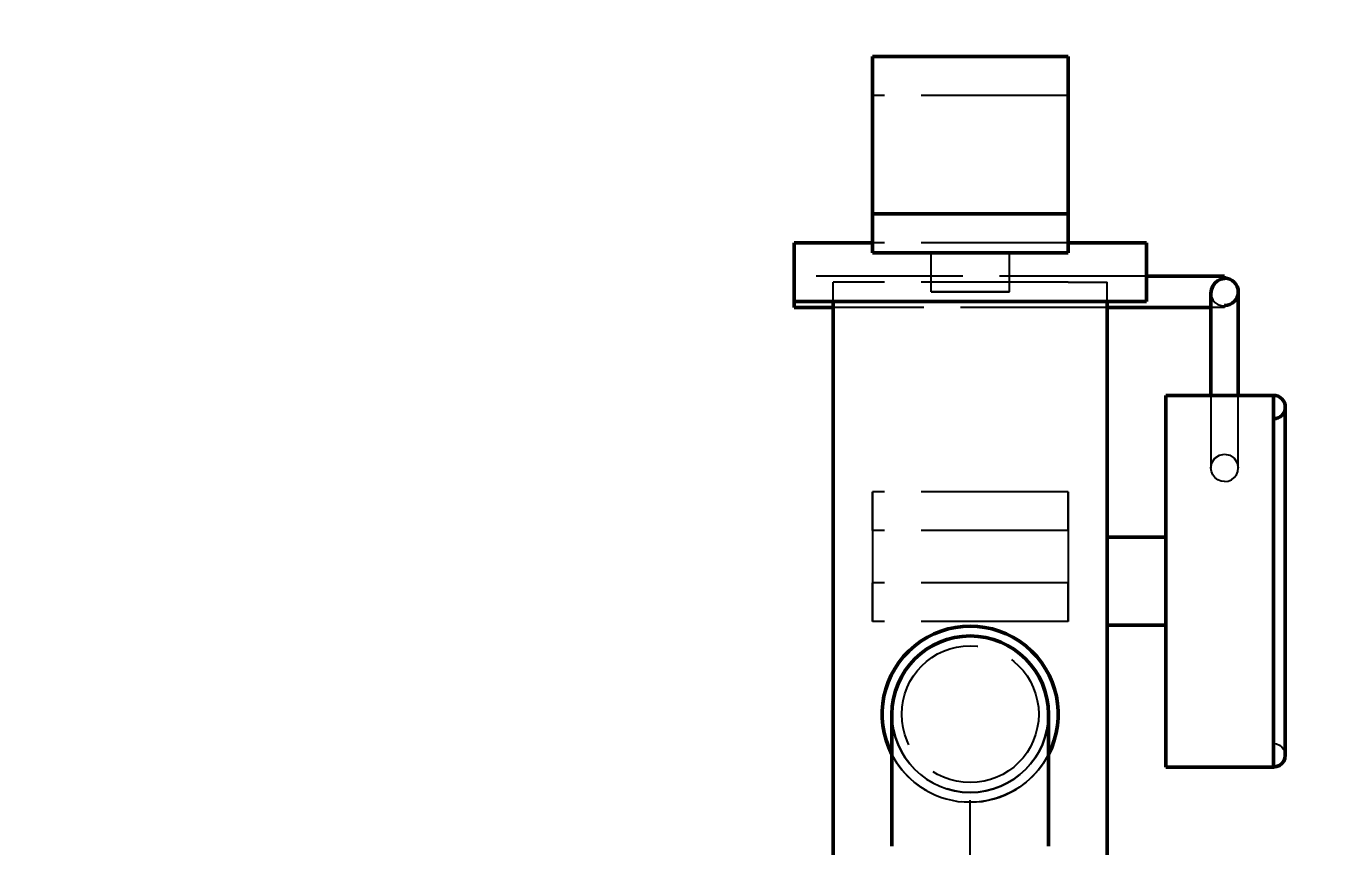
# Model space of a CAD drawing. Header units: millimetres. Extents: x 0 to 420, y 0 to 297.
# Drawn here: x 148 to 174.43, y 250.85 to 267.63 of the extents above; entities that cross this region are included whole.
import ezdxf

# ---------------------------------------------------------------- set-up
doc = ezdxf.new("R2010")
doc.units = ezdxf.units.MM
doc.linetypes.add('ISO02-TRAZOS', pattern=[3.75, 3, -0.75])
doc.linetypes.add('ISO04-TRAZO-PUNTO', pattern=[7.625, 6, -0.75, 0.125, -0.75])
for name, color, linetype, lineweight in [('01-VISIBLE', 7, 'CONTINUOUS', 50), ('02-OCULTA', 4, 'ISO02-TRAZOS', 25), ('03-EJE', 1, 'ISO04-TRAZO-PUNTO', 25), ('04-COTA', 3, 'CONTINUOUS', 25)]:
    doc.layers.add(name, color=color, linetype=linetype, lineweight=lineweight)
doc.styles.add('ISO3098', font='isocpeur.ttf')
doc.dimstyles.new('FLAMA-ISO', dxfattribs={"dimtxt": 3.5, "dimasz": 3, "dimexe": 2, "dimexo": 1, "dimgap": 1, "dimtad": 1, "dimdec": 1, "dimtxsty": 'ISO3098', "dimcen": 2.5, "dimclrd": 3, "dimclre": 3, "dimclrt": 3, "dimazin": 3, "dimtfac": 1, "dimtmove": 0, "dimatfit": 3, "dimlwd": 25, "dimlwe": 25})

msp = doc.modelspace()

# ---------------------------------------------------------------- linework, layer by layer
at = {"layer": '01-VISIBLE'}
for p, q in [((169.299, 267), (165.299, 267)), ((165.299, 263.783), (165.299, 267)), ((169.299, 263.783), (169.299, 267)), ((169.299, 263.783), (165.299, 263.783)), ((165.299, 262.989), (165.299, 263.783)), ((169.299, 262.989), (169.299, 263.783)), ((165.299, 263.189), (163.699, 263.189)), ((170.899, 263.189), (169.299, 263.189)), ((169.299, 262.989), (165.299, 262.989)), ((172.499, 262.509), (170.899, 262.509)), ((170.899, 261.989), (163.699, 261.989)), ((164.499, 248.795), (164.499, 261.989)), ((170.099, 248.795), (170.099, 261.989)), ((164.499, 261.869), (163.699, 261.869)), ((172.219, 261.869), (170.099, 261.869)), ((171.299, 260.072), (173.499, 260.072)), ((170.099, 257.172), (171.299, 257.172)), ((170.099, 255.372), (171.299, 255.372)), ((171.299, 252.472), (173.499, 252.472))]:
    msp.add_line(p, q, dxfattribs=at)
for points in [[(163.699, 261.989), (163.699, 262.089), (163.699, 262.189), (163.699, 262.289), (163.699, 262.389), (163.699, 262.489), (163.699, 262.589), (163.699, 262.689), (163.699, 262.789), (163.699, 262.889), (163.699, 262.989), (163.699, 263.089), (163.699, 263.189)], [(170.899, 261.989), (170.899, 262.089), (170.899, 262.189), (170.899, 262.289), (170.899, 262.389), (170.899, 262.489), (170.899, 262.589), (170.899, 262.689), (170.899, 262.789), (170.899, 262.889), (170.899, 262.989), (170.899, 263.089), (170.899, 263.189)], [(172.499, 262.463), (172.499, 262.47), (172.499, 262.478), (172.499, 262.486), (172.499, 262.494), (172.499, 262.501), (172.499, 262.509)], [(172.499, 262.463), (172.424, 262.451), (172.356, 262.418), (172.299, 262.368), (172.256, 262.306), (172.228, 262.236), (172.219, 262.161)], [(163.699, 261.869), (163.699, 261.889), (163.699, 261.909), (163.699, 261.929), (163.699, 261.949), (163.699, 261.969), (163.699, 261.989)], [(172.219, 262.161), (172.219, 262.056), (172.219, 261.952), (172.219, 261.847), (172.219, 261.743), (172.219, 261.638), (172.219, 261.534), (172.219, 261.43), (172.219, 261.325), (172.219, 261.221), (172.219, 261.116), (172.219, 261.012), (172.219, 260.907), (172.219, 260.803), (172.219, 260.698), (172.219, 260.594), (172.219, 260.49), (172.219, 260.385), (172.219, 260.281), (172.219, 260.176), (172.219, 260.072)], [(172.779, 260.072), (172.779, 260.173), (172.779, 260.273), (172.779, 260.374), (172.779, 260.475), (172.779, 260.576), (172.779, 260.677), (172.779, 260.778), (172.779, 260.878), (172.779, 260.979), (172.779, 261.08), (172.779, 261.181), (172.779, 261.282), (172.779, 261.383), (172.779, 261.483), (172.779, 261.584), (172.779, 261.685), (172.779, 261.786), (172.779, 261.887), (172.779, 261.988), (172.779, 262.088), (172.779, 262.189)], [(172.779, 260.072), (172.779, 260.173), (172.779, 260.273), (172.779, 260.374), (172.779, 260.475), (172.779, 260.576), (172.779, 260.677), (172.779, 260.778), (172.779, 260.878), (172.779, 260.979), (172.779, 261.08), (172.779, 261.181), (172.779, 261.282), (172.779, 261.383), (172.779, 261.483), (172.779, 261.584), (172.779, 261.685), (172.779, 261.786), (172.779, 261.887), (172.779, 261.988), (172.779, 262.088), (172.779, 262.189)], [(172.219, 261.869), (172.219, 261.763), (172.219, 261.658), (172.219, 261.552), (172.219, 261.446), (172.219, 261.341), (172.219, 261.235), (172.219, 261.129), (172.219, 261.023), (172.219, 260.918), (172.219, 260.812), (172.219, 260.706), (172.219, 260.6), (172.219, 260.495), (172.219, 260.389), (172.219, 260.283), (172.219, 260.177), (172.219, 260.072)], [(171.299, 260.072), (171.299, 259.972), (171.299, 259.872), (171.299, 259.772), (171.299, 259.672), (171.299, 259.572), (171.299, 259.472), (171.299, 259.372), (171.299, 259.272), (171.299, 259.172), (171.299, 259.072), (171.299, 258.972), (171.299, 258.872), (171.299, 258.772), (171.299, 258.672), (171.299, 258.572), (171.299, 258.472), (171.299, 258.372), (171.299, 258.272), (171.299, 258.172), (171.299, 258.072), (171.299, 257.972), (171.299, 257.872), (171.299, 257.772), (171.299, 257.672), (171.299, 257.572), (171.299, 257.472), (171.299, 257.372), (171.299, 257.272), (171.299, 257.172), (171.299, 257.072), (171.299, 256.972), (171.299, 256.872), (171.299, 256.772), (171.299, 256.672), (171.299, 256.572), (171.299, 256.472), (171.299, 256.372), (171.299, 256.272), (171.299, 256.172), (171.299, 256.072), (171.299, 255.972), (171.299, 255.872), (171.299, 255.772), (171.299, 255.672), (171.299, 255.572), (171.299, 255.472), (171.299, 255.372), (171.299, 255.272), (171.299, 255.172), (171.299, 255.072), (171.299, 254.972), (171.299, 254.872), (171.299, 254.772), (171.299, 254.672), (171.299, 254.572), (171.299, 254.472), (171.299, 254.372), (171.299, 254.272), (171.299, 254.172), (171.299, 254.072), (171.299, 253.972), (171.299, 253.872), (171.299, 253.772), (171.299, 253.672), (171.299, 253.572), (171.299, 253.472), (171.299, 253.372), (171.299, 253.272), (171.299, 253.172), (171.299, 253.072), (171.299, 252.972), (171.299, 252.872), (171.299, 252.772), (171.299, 252.672), (171.299, 252.572), (171.299, 252.472)], [(173.499, 260.072), (173.499, 259.972), (173.499, 259.872), (173.499, 259.772), (173.499, 259.672), (173.499, 259.572), (173.499, 259.472), (173.499, 259.372), (173.499, 259.272), (173.499, 259.172), (173.499, 259.072), (173.499, 258.972), (173.499, 258.872), (173.499, 258.772), (173.499, 258.672), (173.499, 258.572), (173.499, 258.472), (173.499, 258.372), (173.499, 258.272), (173.499, 258.172), (173.499, 258.072), (173.499, 257.972), (173.499, 257.872), (173.499, 257.772), (173.499, 257.672), (173.499, 257.572), (173.499, 257.472), (173.499, 257.372), (173.499, 257.272), (173.499, 257.172), (173.499, 257.072), (173.499, 256.972), (173.499, 256.872), (173.499, 256.772), (173.499, 256.672), (173.499, 256.572), (173.499, 256.472), (173.499, 256.372), (173.499, 256.272), (173.499, 256.172), (173.499, 256.072), (173.499, 255.972), (173.499, 255.872), (173.499, 255.772), (173.499, 255.672), (173.499, 255.572), (173.499, 255.472), (173.499, 255.372), (173.499, 255.272), (173.499, 255.172), (173.499, 255.072), (173.499, 254.972), (173.499, 254.872), (173.499, 254.772), (173.499, 254.672), (173.499, 254.572), (173.499, 254.472), (173.499, 254.372), (173.499, 254.272), (173.499, 254.172), (173.499, 254.072), (173.499, 253.972), (173.499, 253.872), (173.499, 253.772), (173.499, 253.672), (173.499, 253.572), (173.499, 253.472), (173.499, 253.372), (173.499, 253.272), (173.499, 253.172), (173.499, 253.072), (173.499, 252.972), (173.499, 252.872), (173.499, 252.772), (173.499, 252.672), (173.499, 252.572), (173.499, 252.472)], [(173.739, 252.712), (173.739, 252.812), (173.739, 252.912), (173.739, 253.013), (173.739, 253.113), (173.739, 253.213), (173.739, 253.313), (173.739, 253.414), (173.739, 253.514), (173.739, 253.614), (173.739, 253.715), (173.739, 253.815), (173.739, 253.915), (173.739, 254.015), (173.739, 254.116), (173.739, 254.216), (173.739, 254.316), (173.739, 254.417), (173.739, 254.517), (173.739, 254.617), (173.739, 254.717), (173.739, 254.818), (173.739, 254.918), (173.739, 255.018), (173.739, 255.118), (173.739, 255.219), (173.739, 255.319), (173.739, 255.419), (173.739, 255.52), (173.739, 255.62), (173.739, 255.72), (173.739, 255.82), (173.739, 255.921), (173.739, 256.021), (173.739, 256.121), (173.739, 256.222), (173.739, 256.322), (173.739, 256.422), (173.739, 256.522), (173.739, 256.623), (173.739, 256.723), (173.739, 256.823), (173.739, 256.924), (173.739, 257.024), (173.739, 257.124), (173.739, 257.224), (173.739, 257.325), (173.739, 257.425), (173.739, 257.525), (173.739, 257.626), (173.739, 257.726), (173.739, 257.826), (173.739, 257.926), (173.739, 258.027), (173.739, 258.127), (173.739, 258.227), (173.739, 258.327), (173.739, 258.428), (173.739, 258.528), (173.739, 258.628), (173.739, 258.729), (173.739, 258.829), (173.739, 258.929), (173.739, 259.029), (173.739, 259.13), (173.739, 259.23), (173.739, 259.33), (173.739, 259.431), (173.739, 259.531), (173.739, 259.631), (173.739, 259.731), (173.739, 259.832)], [(173.739, 252.712), (173.739, 252.812), (173.739, 252.912), (173.739, 253.013), (173.739, 253.113), (173.739, 253.213), (173.739, 253.313), (173.739, 253.414), (173.739, 253.514), (173.739, 253.614), (173.739, 253.715), (173.739, 253.815), (173.739, 253.915), (173.739, 254.015), (173.739, 254.116), (173.739, 254.216), (173.739, 254.316), (173.739, 254.417), (173.739, 254.517), (173.739, 254.617), (173.739, 254.717), (173.739, 254.818), (173.739, 254.918), (173.739, 255.018), (173.739, 255.118), (173.739, 255.219), (173.739, 255.319), (173.739, 255.419), (173.739, 255.52), (173.739, 255.62), (173.739, 255.72), (173.739, 255.82), (173.739, 255.921), (173.739, 256.021), (173.739, 256.121), (173.739, 256.222), (173.739, 256.322), (173.739, 256.422), (173.739, 256.522), (173.739, 256.623), (173.739, 256.723), (173.739, 256.823), (173.739, 256.924), (173.739, 257.024), (173.739, 257.124), (173.739, 257.224), (173.739, 257.325), (173.739, 257.425), (173.739, 257.525), (173.739, 257.626), (173.739, 257.726), (173.739, 257.826), (173.739, 257.926), (173.739, 258.027), (173.739, 258.127), (173.739, 258.227), (173.739, 258.327), (173.739, 258.428), (173.739, 258.528), (173.739, 258.628), (173.739, 258.729), (173.739, 258.829), (173.739, 258.929), (173.739, 259.029), (173.739, 259.13), (173.739, 259.23), (173.739, 259.33), (173.739, 259.431), (173.739, 259.531), (173.739, 259.631), (173.739, 259.731), (173.739, 259.832)], [(165.699, 250.853), (165.699, 250.953), (165.699, 251.053), (165.699, 251.153), (165.699, 251.253), (165.699, 251.353), (165.699, 251.453), (165.699, 251.553), (165.699, 251.653), (165.699, 251.753), (165.699, 251.853), (165.699, 251.953), (165.699, 252.053), (165.699, 252.153), (165.699, 252.253), (165.699, 252.353), (165.699, 252.453), (165.699, 252.553), (165.699, 252.653), (165.699, 252.753), (165.699, 252.853), (165.699, 252.953), (165.699, 253.053), (165.699, 253.153), (165.699, 253.253), (165.699, 253.353), (165.699, 253.453), (165.699, 253.553)], [(168.899, 250.853), (168.899, 250.953), (168.899, 251.053), (168.899, 251.153), (168.899, 251.253), (168.899, 251.353), (168.899, 251.453), (168.899, 251.553), (168.899, 251.653), (168.899, 251.753), (168.899, 251.853), (168.899, 251.953), (168.899, 252.053), (168.899, 252.153), (168.899, 252.253), (168.899, 252.353), (168.899, 252.453), (168.899, 252.553), (168.899, 252.653), (168.899, 252.753), (168.899, 252.853), (168.899, 252.953), (168.899, 253.053), (168.899, 253.153), (168.899, 253.253), (168.899, 253.353), (168.899, 253.453), (168.899, 253.553)], [(173.499, 252.472), (173.561, 252.48), (173.619, 252.504), (173.668, 252.542), (173.706, 252.592), (173.73, 252.65), (173.739, 252.712)]]:
    msp.add_lwpolyline(points, dxfattribs=at)
for centre, radius, start, end in [((172.499, 262.189), 0.28, -90, 90), ((173.499, 259.832), 0.24, -90, 90), ((167.299, 253.553), 1.8, -27.266, -152.734), ((167.299, 253.553), 1.6, 0, 180)]:
    msp.add_arc(centre, radius, start, end, dxfattribs=at)
at = {"layer": '02-OCULTA'}
for p, q in [((165.299, 266.206), (165.299, 267)), ((169.299, 266.206), (169.299, 267)), ((169.299, 266.206), (165.299, 266.206)), ((165.299, 262.989), (165.299, 266.206)), ((169.299, 262.989), (169.299, 266.206)), ((169.299, 263.189), (165.299, 263.189)), ((166.499, 262.189), (166.499, 262.989)), ((168.099, 262.189), (168.099, 262.989)), ((170.899, 262.509), (163.699, 262.509)), ((164.499, 261.989), (164.499, 262.389)), ((164.499, 248.795), (164.499, 262.389)), ((169.299, 262.389), (165.299, 262.389)), ((169.299, 262.389), (165.299, 262.389)), ((170.099, 261.989), (170.099, 262.389)), ((170.099, 248.795), (170.099, 262.389)), ((170.099, 261.869), (164.499, 261.869)), ((172.499, 261.869), (172.219, 261.869)), ((169.299, 258.103), (165.299, 258.103)), ((165.299, 257.307), (165.299, 258.103)), ((165.299, 258.103), (165.299, 256.242)), ((169.299, 257.307), (169.299, 258.103)), ((169.299, 258.103), (169.299, 256.242)), ((169.299, 257.307), (165.299, 257.307)), ((165.299, 257.307), (165.299, 255.447)), ((169.299, 257.307), (169.299, 255.447)), ((169.299, 256.242), (165.299, 256.242)), ((165.299, 255.447), (165.299, 256.242)), ((169.299, 255.447), (169.299, 256.242)), ((169.299, 255.447), (165.299, 255.447))]:
    msp.add_line(p, q, dxfattribs=at)
for points in [[(163.699, 263.189), (163.699, 263.089), (163.699, 262.989), (163.699, 262.889), (163.699, 262.789), (163.699, 262.689), (163.699, 262.589), (163.699, 262.489), (163.699, 262.389), (163.699, 262.289), (163.699, 262.189), (163.699, 262.089), (163.699, 261.989)], [(170.899, 263.189), (170.899, 263.089), (170.899, 262.989), (170.899, 262.889), (170.899, 262.789), (170.899, 262.689), (170.899, 262.589), (170.899, 262.489), (170.899, 262.389), (170.899, 262.289), (170.899, 262.189), (170.899, 262.089), (170.899, 261.989)], [(167.299, 262.989), (167.199, 262.989), (167.099, 262.989), (166.999, 262.989), (166.899, 262.989), (166.799, 262.989), (166.699, 262.989), (166.599, 262.989), (166.499, 262.989)], [(166.499, 262.989), (166.599, 262.989), (166.699, 262.989), (166.799, 262.989), (166.899, 262.989), (166.999, 262.989), (167.099, 262.989), (167.199, 262.989), (167.299, 262.989), (167.399, 262.989), (167.499, 262.989), (167.599, 262.989), (167.699, 262.989), (167.799, 262.989), (167.899, 262.989), (167.999, 262.989), (168.099, 262.989)], [(168.099, 262.989), (167.984, 262.989), (167.87, 262.989), (167.756, 262.989), (167.641, 262.989), (167.527, 262.989), (167.413, 262.989), (167.299, 262.989)], [(163.699, 262.509), (163.699, 262.403), (163.699, 262.296), (163.699, 262.189), (163.699, 262.083), (163.699, 261.976), (163.699, 261.869)], [(163.699, 261.989), (163.699, 262.076), (163.699, 262.163), (163.699, 262.249), (163.699, 262.336), (163.699, 262.423), (163.699, 262.509)], [(172.499, 262.509), (172.499, 262.501), (172.499, 262.494), (172.499, 262.486), (172.499, 262.478), (172.499, 262.47), (172.499, 262.463)], [(165.299, 262.389), (165.199, 262.389), (165.099, 262.389), (164.999, 262.389), (164.899, 262.389), (164.799, 262.389), (164.699, 262.389), (164.599, 262.389), (164.499, 262.389)], [(165.299, 262.389), (165.199, 262.389), (165.099, 262.389), (164.999, 262.389), (164.899, 262.389), (164.799, 262.389), (164.699, 262.389), (164.599, 262.389), (164.499, 262.389)], [(169.299, 262.389), (169.399, 262.389), (169.499, 262.389), (169.599, 262.389), (169.699, 262.389), (169.799, 262.389), (169.899, 262.389), (169.999, 262.389), (170.099, 262.389)], [(169.299, 262.389), (169.399, 262.389), (169.499, 262.389), (169.599, 262.389), (169.699, 262.389), (169.799, 262.389), (169.899, 262.389), (169.999, 262.389), (170.099, 262.389)], [(172.499, 262.463), (172.424, 262.451), (172.356, 262.418), (172.299, 262.368), (172.256, 262.306), (172.228, 262.236), (172.219, 262.161)], [(172.499, 262.463), (172.499, 262.464), (172.499, 262.465), (172.499, 262.466), (172.499, 262.467), (172.499, 262.468), (172.499, 262.469)], [(172.499, 262.469), (172.499, 262.468), (172.499, 262.467), (172.499, 262.466), (172.499, 262.465), (172.499, 262.464), (172.499, 262.463)], [(167.299, 262.189), (167.199, 262.189), (167.099, 262.189), (166.999, 262.189), (166.899, 262.189), (166.799, 262.189), (166.699, 262.189), (166.599, 262.189), (166.499, 262.189)], [(166.499, 262.189), (166.599, 262.189), (166.699, 262.189), (166.799, 262.189), (166.899, 262.189), (166.999, 262.189), (167.099, 262.189), (167.199, 262.189), (167.299, 262.189), (167.399, 262.189), (167.499, 262.189), (167.599, 262.189), (167.699, 262.189), (167.799, 262.189), (167.899, 262.189), (167.999, 262.189), (168.099, 262.189)], [(168.099, 262.189), (167.984, 262.189), (167.87, 262.189), (167.756, 262.189), (167.641, 262.189), (167.527, 262.189), (167.413, 262.189), (167.299, 262.189)], [(172.219, 262.161), (172.228, 262.091), (172.256, 262.026), (172.302, 261.972), (172.361, 261.933), (172.428, 261.91), (172.499, 261.903)], [(172.219, 262.161), (172.228, 262.091), (172.256, 262.026), (172.302, 261.972), (172.361, 261.933), (172.428, 261.91), (172.499, 261.903)], [(172.219, 262.161), (172.219, 262.112), (172.219, 262.064), (172.219, 262.015), (172.219, 261.966), (172.219, 261.918), (172.219, 261.869)], [(172.499, 261.903), (172.499, 261.904), (172.499, 261.905), (172.499, 261.906), (172.499, 261.907), (172.499, 261.908), (172.499, 261.909)], [(172.499, 261.909), (172.499, 261.908), (172.499, 261.907), (172.499, 261.906), (172.499, 261.905), (172.499, 261.904), (172.499, 261.903)], [(172.499, 261.903), (172.499, 261.897), (172.499, 261.891), (172.499, 261.886), (172.499, 261.88), (172.499, 261.875), (172.499, 261.869)], [(172.499, 261.869), (172.499, 261.875), (172.499, 261.88), (172.499, 261.886), (172.499, 261.891), (172.499, 261.897), (172.499, 261.903)], [(171.299, 252.472), (171.299, 252.572), (171.299, 252.672), (171.299, 252.772), (171.299, 252.872), (171.299, 252.972), (171.299, 253.072), (171.299, 253.172), (171.299, 253.272), (171.299, 253.372), (171.299, 253.472), (171.299, 253.572), (171.299, 253.672), (171.299, 253.772), (171.299, 253.872), (171.299, 253.972), (171.299, 254.072), (171.299, 254.172), (171.299, 254.272), (171.299, 254.372), (171.299, 254.472), (171.299, 254.572), (171.299, 254.672), (171.299, 254.772), (171.299, 254.872), (171.299, 254.972), (171.299, 255.072), (171.299, 255.172), (171.299, 255.272), (171.299, 255.372), (171.299, 255.472), (171.299, 255.572), (171.299, 255.672), (171.299, 255.772), (171.299, 255.872), (171.299, 255.972), (171.299, 256.072), (171.299, 256.172), (171.299, 256.272), (171.299, 256.372), (171.299, 256.472), (171.299, 256.572), (171.299, 256.672), (171.299, 256.772), (171.299, 256.872), (171.299, 256.972), (171.299, 257.072), (171.299, 257.172), (171.299, 257.272), (171.299, 257.372), (171.299, 257.472), (171.299, 257.572), (171.299, 257.672), (171.299, 257.772), (171.299, 257.872), (171.299, 257.972), (171.299, 258.072), (171.299, 258.172), (171.299, 258.272), (171.299, 258.372), (171.299, 258.472), (171.299, 258.572), (171.299, 258.672), (171.299, 258.772), (171.299, 258.872), (171.299, 258.972), (171.299, 259.072), (171.299, 259.172), (171.299, 259.272), (171.299, 259.372), (171.299, 259.472), (171.299, 259.572), (171.299, 259.672), (171.299, 259.772), (171.299, 259.872), (171.299, 259.972), (171.299, 260.072)], [(172.219, 260.072), (172.219, 259.966), (172.219, 259.86), (172.219, 259.754), (172.219, 259.648), (172.219, 259.542), (172.219, 259.436), (172.219, 259.33), (172.219, 259.225), (172.219, 259.119), (172.219, 259.013), (172.219, 258.907), (172.219, 258.801), (172.219, 258.695), (172.219, 258.589)], [(172.219, 260.072), (172.219, 259.966), (172.219, 259.86), (172.219, 259.754), (172.219, 259.648), (172.219, 259.542), (172.219, 259.436), (172.219, 259.33), (172.219, 259.225), (172.219, 259.119), (172.219, 259.013), (172.219, 258.907), (172.219, 258.801), (172.219, 258.695), (172.219, 258.589)], [(172.779, 258.589), (172.779, 258.695), (172.779, 258.801), (172.779, 258.907), (172.779, 259.013), (172.779, 259.119), (172.779, 259.225), (172.779, 259.33), (172.779, 259.436), (172.779, 259.542), (172.779, 259.648), (172.779, 259.754), (172.779, 259.86), (172.779, 259.966), (172.779, 260.072)], [(172.779, 258.589), (172.779, 258.695), (172.779, 258.801), (172.779, 258.907), (172.779, 259.013), (172.779, 259.119), (172.779, 259.225), (172.779, 259.33), (172.779, 259.436), (172.779, 259.542), (172.779, 259.648), (172.779, 259.754), (172.779, 259.86), (172.779, 259.966), (172.779, 260.072)], [(173.499, 252.472), (173.499, 252.572), (173.499, 252.672), (173.499, 252.772), (173.499, 252.872), (173.499, 252.972), (173.499, 253.072), (173.499, 253.172), (173.499, 253.272), (173.499, 253.372), (173.499, 253.472), (173.499, 253.572), (173.499, 253.672), (173.499, 253.772), (173.499, 253.872), (173.499, 253.972), (173.499, 254.072), (173.499, 254.172), (173.499, 254.272), (173.499, 254.372), (173.499, 254.472), (173.499, 254.572), (173.499, 254.672), (173.499, 254.772), (173.499, 254.872), (173.499, 254.972), (173.499, 255.072), (173.499, 255.172), (173.499, 255.272), (173.499, 255.372), (173.499, 255.472), (173.499, 255.572), (173.499, 255.672), (173.499, 255.772), (173.499, 255.872), (173.499, 255.972), (173.499, 256.072), (173.499, 256.172), (173.499, 256.272), (173.499, 256.372), (173.499, 256.472), (173.499, 256.572), (173.499, 256.672), (173.499, 256.772), (173.499, 256.872), (173.499, 256.972), (173.499, 257.072), (173.499, 257.172), (173.499, 257.272), (173.499, 257.372), (173.499, 257.472), (173.499, 257.572), (173.499, 257.672), (173.499, 257.772), (173.499, 257.872), (173.499, 257.972), (173.499, 258.072), (173.499, 258.172), (173.499, 258.272), (173.499, 258.372), (173.499, 258.472), (173.499, 258.572), (173.499, 258.672), (173.499, 258.772), (173.499, 258.872), (173.499, 258.972), (173.499, 259.072), (173.499, 259.172), (173.499, 259.272), (173.499, 259.372), (173.499, 259.472), (173.499, 259.572), (173.499, 259.672), (173.499, 259.772), (173.499, 259.872), (173.499, 259.972), (173.499, 260.072)], [(173.499, 259.592), (173.499, 259.491), (173.499, 259.391), (173.499, 259.29), (173.499, 259.189), (173.499, 259.089), (173.499, 258.988), (173.499, 258.887), (173.499, 258.787), (173.499, 258.686), (173.499, 258.586), (173.499, 258.485), (173.499, 258.384), (173.499, 258.284), (173.499, 258.183), (173.499, 258.083), (173.499, 257.982), (173.499, 257.881), (173.499, 257.781), (173.499, 257.68), (173.499, 257.58), (173.499, 257.479), (173.499, 257.378), (173.499, 257.278), (173.499, 257.177), (173.499, 257.077), (173.499, 256.976), (173.499, 256.875), (173.499, 256.775), (173.499, 256.674), (173.499, 256.574), (173.499, 256.473), (173.499, 256.372), (173.499, 256.272), (173.499, 256.171), (173.499, 256.071), (173.499, 255.97), (173.499, 255.869), (173.499, 255.769), (173.499, 255.668), (173.499, 255.567), (173.499, 255.467), (173.499, 255.366), (173.499, 255.266), (173.499, 255.165), (173.499, 255.064), (173.499, 254.964), (173.499, 254.863), (173.499, 254.763), (173.499, 254.662), (173.499, 254.561), (173.499, 254.461), (173.499, 254.36), (173.499, 254.26), (173.499, 254.159), (173.499, 254.058), (173.499, 253.958), (173.499, 253.857), (173.499, 253.757), (173.499, 253.656), (173.499, 253.555), (173.499, 253.455), (173.499, 253.354), (173.499, 253.254), (173.499, 253.153), (173.499, 253.052), (173.499, 252.952)], [(173.499, 252.952), (173.499, 253.052), (173.499, 253.153), (173.499, 253.254), (173.499, 253.354), (173.499, 253.455), (173.499, 253.555), (173.499, 253.656), (173.499, 253.757), (173.499, 253.857), (173.499, 253.958), (173.499, 254.058), (173.499, 254.159), (173.499, 254.26), (173.499, 254.36), (173.499, 254.461), (173.499, 254.561), (173.499, 254.662), (173.499, 254.763), (173.499, 254.863), (173.499, 254.964), (173.499, 255.064), (173.499, 255.165), (173.499, 255.266), (173.499, 255.366), (173.499, 255.467), (173.499, 255.567), (173.499, 255.668), (173.499, 255.769), (173.499, 255.869), (173.499, 255.97), (173.499, 256.071), (173.499, 256.171), (173.499, 256.272), (173.499, 256.372), (173.499, 256.473), (173.499, 256.574), (173.499, 256.674), (173.499, 256.775), (173.499, 256.875), (173.499, 256.976), (173.499, 257.077), (173.499, 257.177), (173.499, 257.278), (173.499, 257.378), (173.499, 257.479), (173.499, 257.58), (173.499, 257.68), (173.499, 257.781), (173.499, 257.881), (173.499, 257.982), (173.499, 258.083), (173.499, 258.183), (173.499, 258.284), (173.499, 258.384), (173.499, 258.485), (173.499, 258.586), (173.499, 258.686), (173.499, 258.787), (173.499, 258.887), (173.499, 258.988), (173.499, 259.089), (173.499, 259.189), (173.499, 259.29), (173.499, 259.391), (173.499, 259.491), (173.499, 259.592)], [(172.219, 258.589), (172.24, 258.696), (172.301, 258.787), (172.391, 258.848), (172.499, 258.869), (172.606, 258.848), (172.697, 258.787), (172.757, 258.696), (172.779, 258.589)], [(172.499, 258.309), (172.426, 258.319), (172.359, 258.347), (172.301, 258.391), (172.256, 258.449), (172.228, 258.517), (172.219, 258.589)], [(172.499, 258.309), (172.571, 258.319), (172.639, 258.347), (172.697, 258.391), (172.741, 258.449), (172.769, 258.517), (172.779, 258.589)], [(170.099, 255.372), (170.099, 255.472), (170.099, 255.572), (170.099, 255.672), (170.099, 255.772), (170.099, 255.872), (170.099, 255.972), (170.099, 256.072), (170.099, 256.172), (170.099, 256.272), (170.099, 256.372), (170.099, 256.472), (170.099, 256.572), (170.099, 256.672), (170.099, 256.772), (170.099, 256.872), (170.099, 256.972), (170.099, 257.072), (170.099, 257.172)], [(170.099, 257.172), (170.099, 257.072), (170.099, 256.972), (170.099, 256.872), (170.099, 256.772), (170.099, 256.672), (170.099, 256.572), (170.099, 256.472), (170.099, 256.372), (170.099, 256.272), (170.099, 256.172), (170.099, 256.072), (170.099, 255.972), (170.099, 255.872), (170.099, 255.772), (170.099, 255.672), (170.099, 255.572), (170.099, 255.472), (170.099, 255.372)], [(171.299, 255.372), (171.299, 255.472), (171.299, 255.572), (171.299, 255.672), (171.299, 255.772), (171.299, 255.872), (171.299, 255.972), (171.299, 256.072), (171.299, 256.172), (171.299, 256.272), (171.299, 256.372), (171.299, 256.472), (171.299, 256.572), (171.299, 256.672), (171.299, 256.772), (171.299, 256.872), (171.299, 256.972), (171.299, 257.072), (171.299, 257.172)], [(171.299, 257.172), (171.299, 257.072), (171.299, 256.972), (171.299, 256.872), (171.299, 256.772), (171.299, 256.672), (171.299, 256.572), (171.299, 256.472), (171.299, 256.372), (171.299, 256.272), (171.299, 256.172), (171.299, 256.072), (171.299, 255.972), (171.299, 255.872), (171.299, 255.772), (171.299, 255.672), (171.299, 255.572), (171.299, 255.472), (171.299, 255.372)], [(173.499, 252.952), (173.561, 252.944), (173.619, 252.92), (173.668, 252.881), (173.706, 252.832), (173.73, 252.774), (173.739, 252.712)]]:
    msp.add_lwpolyline(points, dxfattribs=at)
for radius in [1.8, 1.6, 1.4, 1.4]:
    msp.add_circle((167.299, 253.553), radius, dxfattribs=at)
for radius, start, end in [(1.6, 180, -90), (1.6, -90, 0), (1.8, -152.734, -90), (1.8, -90, -27.266)]:
    msp.add_arc((167.299, 253.553), radius, start, end, dxfattribs=at)
at = {"layer": '03-EJE'}
msp.add_line((167.299, 132), (167.299, 251.795), dxfattribs=at)

# ---------------------------------------------------------------- dimensions: what is measured, and where the dimension line sits
at = {"layer": '04-COTA'}
msp.add_linear_dim(base=(147.999, 276), p1=(147.999, 267), p2=(186.599, 267), dimstyle='FLAMA-ISO', override={"dimlfac": 5}, dxfattribs=at).render()

doc.saveas('drawing.dxf')
